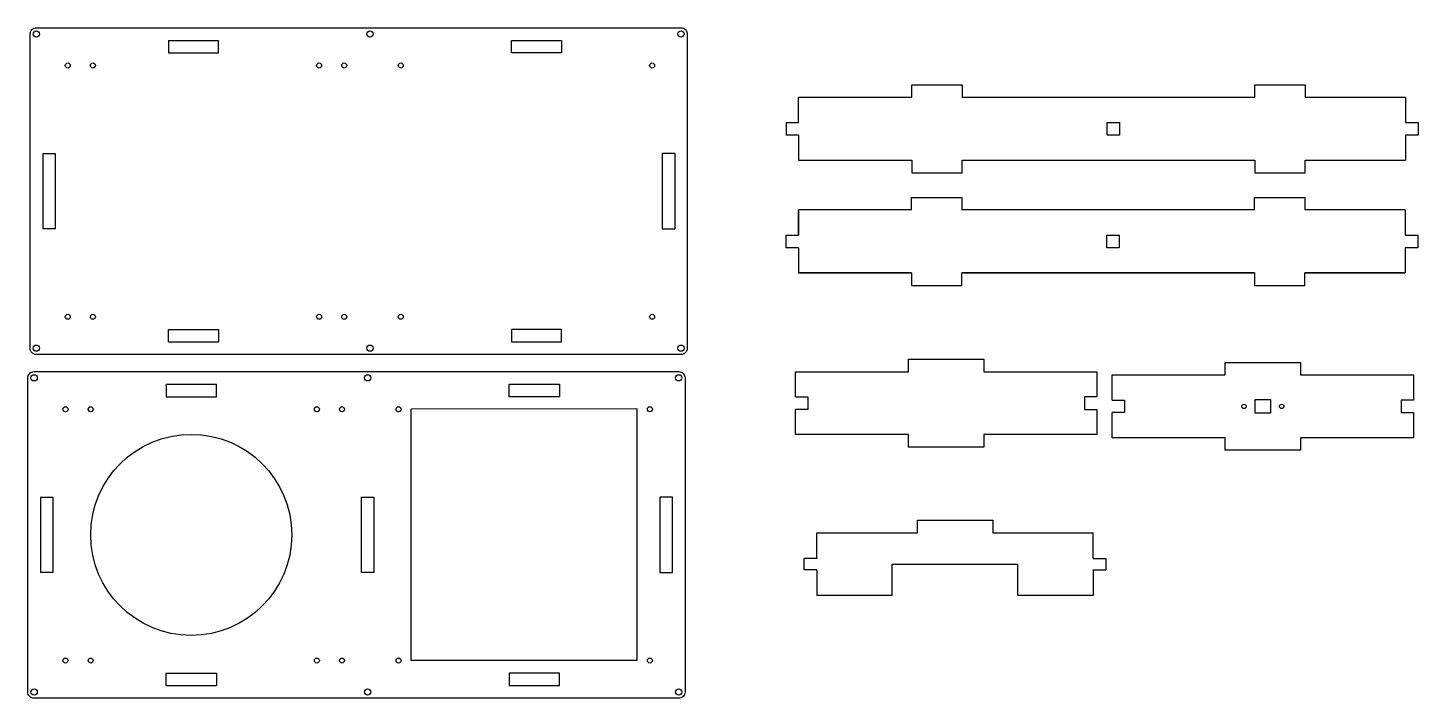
# Model space of a CAD drawing. Header units: inches. Extents: x 9 to 1115, y 7 to 541.
import ezdxf

# ---------------------------------------------------------------- set-up
doc = ezdxf.new("R2010")
doc.units = ezdxf.units.IN
doc.header["$MEASUREMENT"] = 0
doc.layers.add('TURNTABLE_PANEL', color=7, linetype='Continuous')

msp = doc.modelspace()

# ---------------------------------------------------------------- linework, layer by layer
for p, q in [((120.4, 530.6), (120.4, 520.6)), ((120.4, 530.6), (160.4, 530.6)), ((120.4, 520.6), (160.4, 520.6)), ((160.4, 520.6), (160.4, 530.6)), ((393.4, 520.6), (393.4, 530.6)), ((393.4, 530.6), (433.4, 530.6)), ((433.4, 520.6), (393.4, 520.6)), ((433.4, 530.6), (433.4, 520.6)), ((712, 485.2), (712, 495.2)), ((712, 495.2), (752, 495.2)), ((752, 495.2), (752, 485.2)), ((985, 485.2), (985, 495.2)), ((985, 495.2), (1025, 495.2)), ((1025, 495.2), (1025, 485.2)), ((712, 485.2), (622, 485.2)), ((622, 465.2), (622, 485.2)), ((985, 485.2), (752, 485.2)), ((1105, 485.2), (1025, 485.2)), ((1105, 485.2), (1105, 465.2)), ((612, 465.2), (622, 465.2)), ((612, 465.2), (612, 455.2)), ((1105, 465.2), (1115, 465.2)), ((1115, 465.2), (1115, 455.2)), ((622, 455.2), (612, 455.2)), ((622, 455.2), (622, 435.2)), ((1115, 455.2), (1105, 455.2)), ((1105, 455.2), (1105, 435.2)), ((20.4, 440.6), (30.4, 440.6)), ((20.4, 440.6), (20.4, 380.6)), ((30.4, 440.6), (30.4, 380.6)), ((523.4, 440.6), (513.4, 440.6)), ((513.4, 440.6), (513.4, 380.6)), ((523.4, 440.6), (523.4, 380.6)), ((712, 435.2), (712, 425.2)), ((752, 425.2), (752, 435.2)), ((985, 435.2), (985, 425.2)), ((1025, 425.2), (1025, 435.2)), ((712, 425.2), (752, 425.2)), ((985, 425.2), (1025, 425.2)), ((711.8, 395.6), (711.8, 405.6)), ((711.8, 405.6), (751.8, 405.6)), ((751.8, 405.6), (751.8, 395.6)), ((984.8, 395.6), (984.8, 405.6)), ((984.8, 405.6), (1024.8, 405.6)), ((1024.8, 405.6), (1024.8, 395.6)), ((621.8, 375.6), (621.8, 395.6)), ((621.8, 395.6), (621.8, 375.6)), ((711.8, 395.6), (621.8, 395.6)), ((984.8, 395.6), (751.8, 395.6)), ((1104.8, 395.6), (1024.8, 395.6)), ((1104.8, 395.6), (1104.8, 375.6)), ((30.4, 380.6), (20.4, 380.6)), ((513.4, 380.6), (523.4, 380.6)), ((611.8, 375.6), (621.8, 375.6)), ((611.8, 375.6), (611.8, 365.6)), ((621.8, 365.6), (611.8, 365.6)), ((621.8, 365.6), (621.8, 345.6)), ((1104.8, 375.6), (1114.8, 375.6)), ((1114.8, 365.6), (1104.8, 365.6)), ((1104.8, 365.6), (1104.8, 345.6)), ((1114.8, 375.6), (1114.8, 365.6)), ((711.8, 345.6), (711.8, 335.6)), ((751.8, 335.6), (751.8, 345.6)), ((984.8, 345.6), (984.8, 335.6)), ((1024.8, 335.6), (1024.8, 345.6)), ((711.8, 335.6), (751.8, 335.6)), ((984.8, 335.6), (1024.8, 335.6)), ((120.4, 300.6), (160.4, 300.6)), ((120.4, 290.6), (120.4, 300.6)), ((160.4, 300.6), (160.4, 290.6)), ((433.4, 300.6), (393.4, 300.6)), ((393.4, 300.6), (393.4, 290.6)), ((433.4, 290.6), (433.4, 300.6)), ((120.4, 290.6), (160.4, 290.6)), ((393.4, 290.6), (433.4, 290.6)), ((709.4, 266.9), (709.4, 276.9)), ((709.4, 276.9), (769.4, 276.9)), ((769.4, 276.9), (769.4, 266.9)), ((619.4, 246.9), (619.4, 266.9)), ((619.4, 266.9), (709.4, 266.9)), ((769.4, 266.9), (859.4, 266.9)), ((859.4, 266.9), (859.4, 246.9)), ((961.4, 264.3), (961.4, 274.3)), ((961.4, 274.3), (1021.4, 274.3)), ((1021.4, 274.3), (1021.4, 264.3)), ((118.6, 257), (118.6, 247)), ((118.6, 257), (158.6, 257)), ((158.6, 247), (158.6, 257)), ((391.6, 247), (391.6, 257)), ((391.6, 257), (431.6, 257)), ((431.6, 257), (431.6, 247)), ((871.4, 264.3), (961.4, 264.3)), ((871.4, 244.3), (871.4, 264.3)), ((1021.4, 264.3), (1111.4, 264.3)), ((1111.4, 264.3), (1111.4, 244.3)), ((118.6, 247), (158.6, 247)), ((431.6, 247), (391.6, 247)), ((619.4, 246.9), (629.4, 246.9)), ((629.4, 246.9), (629.4, 236.9)), ((859.4, 246.9), (849.4, 246.9)), ((849.4, 246.9), (849.4, 236.9)), ((871.4, 244.3), (881.4, 244.3)), ((881.4, 244.3), (881.4, 234.3)), ((1111.4, 244.3), (1101.4, 244.3)), ((1101.4, 244.3), (1101.4, 234.3)), ((493.5, 237.2), (313.6, 237)), ((313.6, 37), (313.6, 237)), ((493.5, 37), (493.5, 237.2)), ((619.4, 216.9), (619.4, 236.9)), ((629.4, 236.9), (619.4, 236.9)), ((849.4, 236.9), (859.4, 236.9)), ((859.4, 236.9), (859.4, 216.9)), ((871.4, 214.3), (871.4, 234.3)), ((881.4, 234.3), (871.4, 234.3)), ((1101.4, 234.3), (1111.4, 234.3)), ((1111.4, 234.3), (1111.4, 214.3)), ((709.4, 216.9), (619.4, 216.9)), ((709.4, 206.9), (709.4, 216.9)), ((859.4, 216.9), (769.4, 216.9)), ((769.4, 216.9), (769.4, 206.9)), ((961.4, 214.3), (871.4, 214.3)), ((961.4, 204.3), (961.4, 214.3)), ((1111.4, 214.3), (1021.4, 214.3)), ((1021.4, 214.3), (1021.4, 204.3)), ((769.4, 206.9), (709.4, 206.9)), ((1021.4, 204.3), (961.4, 204.3)), ((18.6, 167), (28.6, 167)), ((18.6, 167), (18.6, 107)), ((28.6, 167), (28.6, 107)), ((274, 107), (274, 167)), ((274, 167), (284, 167)), ((284, 167), (284, 107)), ((521.6, 167), (511.6, 167)), ((511.6, 167), (511.6, 107)), ((521.6, 107), (521.6, 167)), ((716.5, 138.7), (716.5, 148.7)), ((716.5, 148.7), (776.5, 148.7)), ((776.5, 148.7), (776.5, 138.7)), ((636.5, 138.7), (716.5, 138.7)), ((636.5, 118.7), (636.5, 138.7)), ((776.5, 138.7), (856.5, 138.7)), ((856.5, 118.7), (856.5, 138.7)), ((626.5, 109.2), (626.5, 118.2)), ((636.5, 118.2), (626.5, 118.2)), ((636.5, 118.7), (636.5, 118.2)), ((696.5, 88.7), (696.5, 113.7)), ((696.5, 113.7), (796.5, 113.7)), ((796.5, 88.7), (796.5, 113.7)), ((856.5, 118.7), (856.5, 118.2)), ((856.5, 118.2), (866.5, 118.2)), ((866.5, 118.2), (866.5, 109.2)), ((28.6, 107), (18.6, 107)), ((284, 107), (274, 107)), ((511.6, 107), (521.6, 107)), ((636.5, 109.2), (626.5, 109.2)), ((636.5, 108.7), (636.5, 109.2)), ((636.5, 108.7), (636.5, 88.7)), ((856.5, 108.7), (856.5, 109.2)), ((856.5, 109.2), (866.5, 109.2)), ((856.5, 108.7), (856.5, 88.7)), ((696.5, 88.7), (636.5, 88.7)), ((856.5, 88.7), (796.5, 88.7)), ((493.5, 37), (313.6, 37)), ((118.6, 27), (158.6, 27)), ((118.6, 17), (118.6, 27)), ((158.6, 27), (158.6, 17)), ((431.6, 27), (391.6, 27)), ((391.6, 27), (391.6, 17)), ((431.6, 27), (391.6, 27)), ((391.6, 27), (391.6, 17)), ((431.6, 17), (431.6, 27)), ((431.6, 17), (431.6, 27)), ((118.6, 17), (158.6, 17)), ((391.6, 17), (431.6, 17))]:
    msp.add_line(p, q)
at = {"color": 7}
for p, q in [((985.4, 244.8), (997.4, 244.8)), ((985.4, 233.8), (985.4, 244.8)), ((997.4, 244.8), (997.4, 233.8)), ((997.4, 233.8), (985.4, 233.8))]:
    msp.add_line(p, q, dxfattribs=at)
for points in [[(528.4, 280.6), (15.4, 280.6, -0.414214), (10.4, 285.6), (10.4, 535.6, -0.414214), (15.4, 540.6), (528.4, 540.6, -0.414214), (533.4, 535.6), (533.4, 285.6, -0.414214)], [(526.6, 7), (13.6, 7, -0.414214), (8.6, 12), (8.6, 262, -0.414214), (13.6, 267), (526.6, 267, -0.414214), (531.6, 262), (531.6, 12, -0.414214)]]:
    msp.add_lwpolyline(points, format="xyb", close=True)
for points in [[(867.4, 465.2), (877.4, 465.2), (877.4, 455.2), (867.4, 455.2)], [(867.2, 375.6), (877.2, 375.6), (877.2, 365.6), (867.2, 365.6)], [(621.8, 345.6), (711.8, 345.6)], [(751.8, 345.6), (984.8, 345.6)], [(1024.8, 345.6), (1104.8, 345.6)]]:
    msp.add_lwpolyline(points, close=True)
for points in [[(622, 435.2), (712, 435.2)], [(752, 435.2), (985, 435.2)], [(1025, 435.2), (1105, 435.2)]]:
    msp.add_lwpolyline(points)
for centre, radius in [((15.4, 535.6), 2.5), ((280.8, 535.6), 2.5), ((528.4, 535.6), 2.5), ((40.4, 510.6), 2), ((15.4, 285.6), 2.5), ((280.8, 285.6), 2.5), ((528.4, 285.6), 2.5), ((13.6, 262), 2.5), ((279, 262), 2.5), ((526.6, 262), 2.5), ((138.6, 137), 80), ((13.6, 12), 2.5), ((279, 12), 2.5), ((526.6, 12), 2.5)]:
    msp.add_circle(centre, radius)
for centre in [(976.4, 239.3), (1006.4, 239.3)]:
    msp.add_circle(centre, 1.75, dxfattribs=at)
at = {"layer": 'TURNTABLE_PANEL', "color": 7, "linetype": 'Continuous'}
for centre in [(40.4, 510.6), (60.4, 510.6), (240.4, 510.6), (260.4, 510.6), (305.4, 510.6), (505.4, 510.6), (40.4, 310.6), (60.4, 310.6), (240.4, 310.6), (260.4, 310.6), (305.4, 310.6), (505.4, 310.6), (38.6, 237), (58.6, 237), (238.6, 237), (258.6, 237), (303.6, 237), (503.6, 237), (38.6, 37), (58.6, 37), (238.6, 37), (258.6, 37), (303.6, 37), (503.6, 37)]:
    msp.add_circle(centre, 2, dxfattribs=at)

doc.saveas('drawing.dxf')
